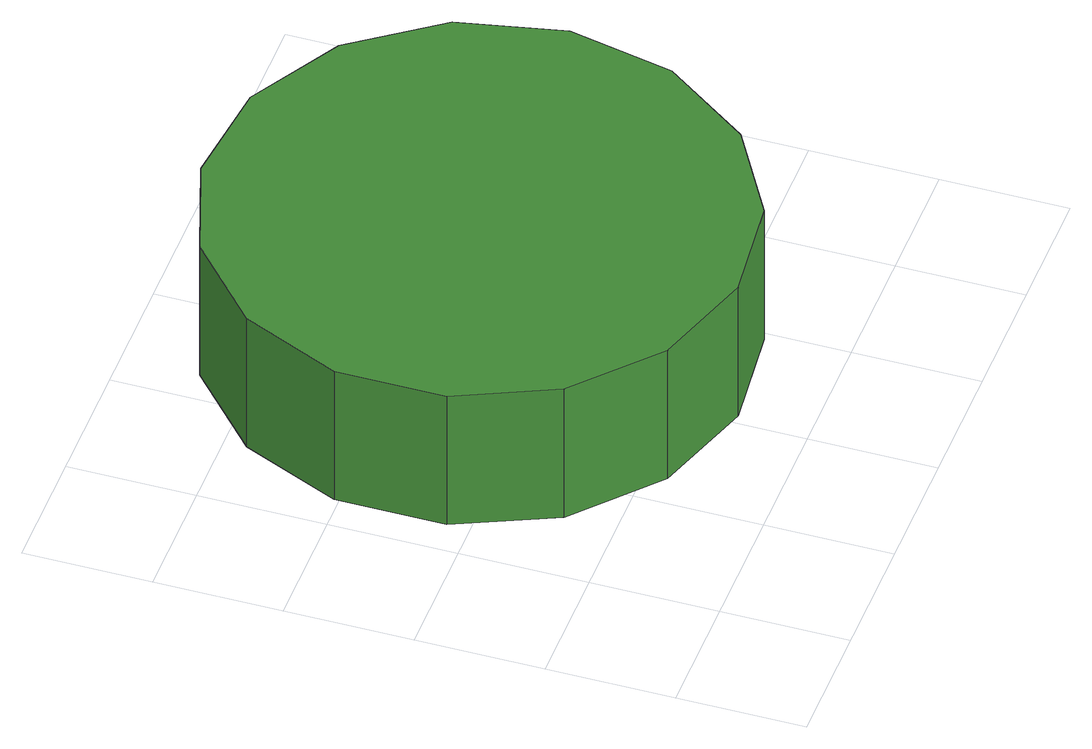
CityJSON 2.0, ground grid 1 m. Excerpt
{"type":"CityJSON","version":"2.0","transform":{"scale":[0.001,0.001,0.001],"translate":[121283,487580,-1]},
"CityObjects":{
"tree1":{"type":"SolitaryVegetationObject","attributes":{"function":"something"},"geometry":[{"type":"MultiSurface","lod":"1","boundaries":[[[0,1,2,3,4,5,6,7,8,9,10,11,12,13,14]],[[15,16,17,18,19,20,21,22,23,24,25,26,27,28,29]],[[0,29,28,1]],[[1,28,27,2]],[[2,27,26,3]],[[3,26,25,4]],[[4,25,24,5]],[[5,24,23,6]],[[6,23,22,7]],[[7,22,21,8]],[[8,21,20,9]],[[9,20,19,10]],[[10,19,18,11]],[[11,18,17,12]],[[12,17,16,13]],[[13,16,15,14]],[[14,15,29,0]]]}]}
},
"vertices":[
[4365,2612,1871],[4186,3452,1871],[3681,4147,1871],[2938,4576,1871],[2083,4666,1871],[1267,4401,1871],[628,3826,1871],[279,3041,1871],[279,2182,1871],[628,1398,1871],[1267,823,1871],[2083,558,1871],[2938,648,1871],[3681,1077,1871],[4186,1772,1871],[4186,1772,633],[3681,1077,633],[2938,648,633],[2083,558,633],[1267,823,633],[628,1398,633],[279,2182,633],[279,3041,633],[628,3826,633],[1267,4401,633],[2083,4666,633],[2938,4576,633],[3681,4147,633],[4186,3452,633],[4365,2612,633]
]}
